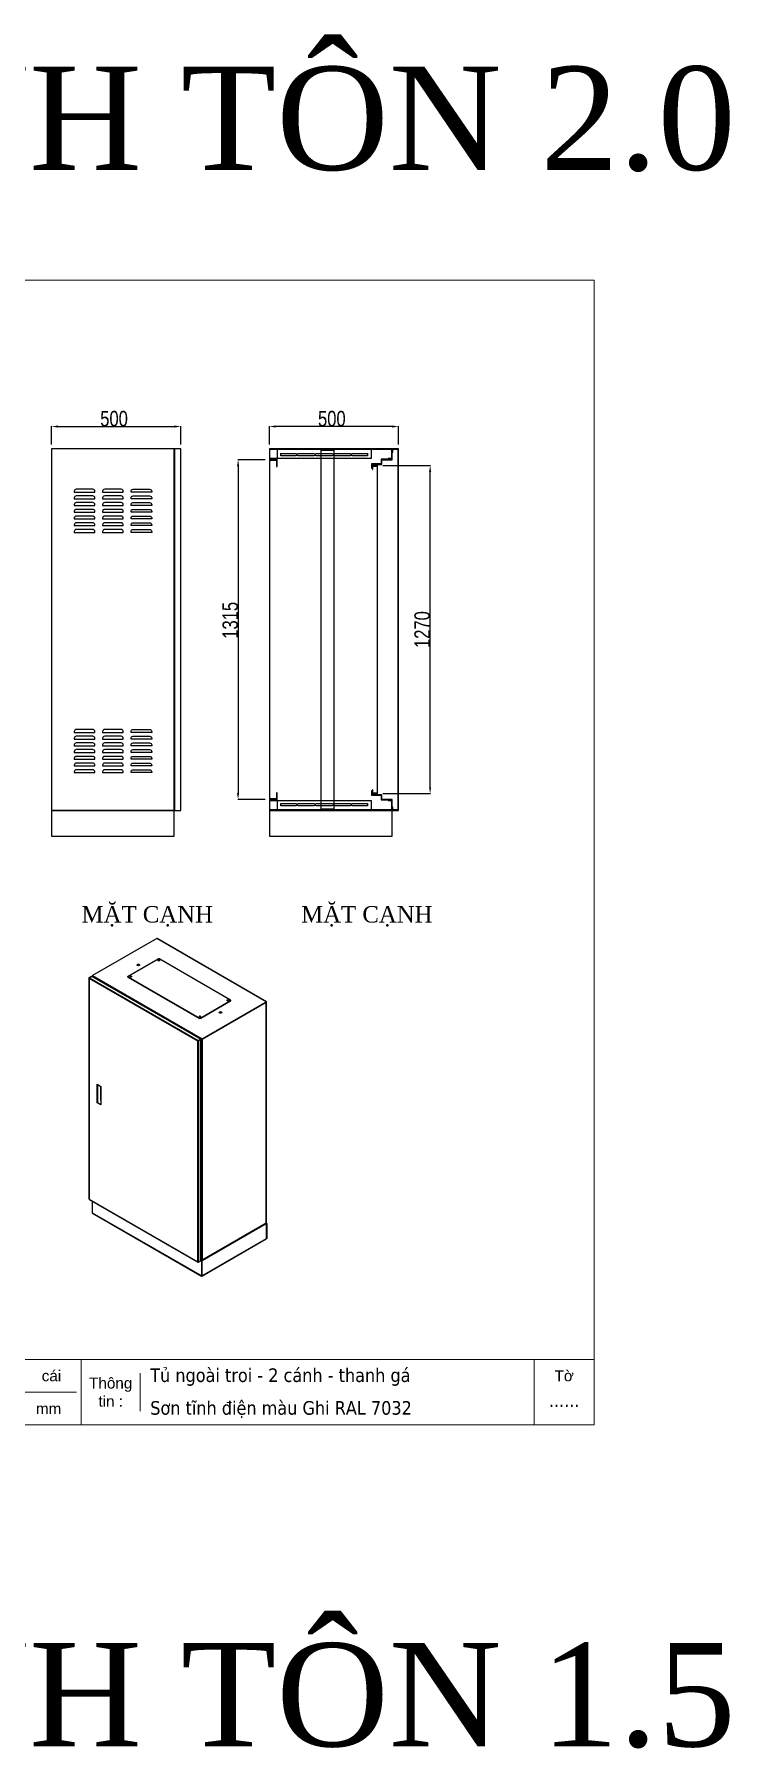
# Model space of a CAD drawing. Header units: inches. Extents: x 21 to 136330, y 8 to 58290.
# Drawn here: x 96481 to 99174, y 26390 to 33027 of the extents above; entities that cross this region are included whole.
import ezdxf
from ezdxf.enums import TextEntityAlignment as Align

# ---------------------------------------------------------------- set-up
doc = ezdxf.new("R2010")
doc.units = ezdxf.units.IN
doc.header["$MEASUREMENT"] = 0
for name, color, linetype in [('0 KHUNG KT01', 7, 'Continuous'), ('1-EMC-ACESS', 4, 'Continuous'), ('@.0.DM. NÉT CHÍNH', 7, 'Continuous')]:
    doc.layers.add(name, color=color, linetype=linetype)
doc.layers.add('0 TĂNG CỨNG', color=7, linetype='Continuous', lineweight=15)
doc.layers.add('@.DM. KÍCH THƯỚC', color=8, linetype='Continuous', transparency=0.2)
doc.layers.add('@.DM. KÍCH THƯỚC @ 1', color=8, linetype='Continuous', transparency=0.2)
doc.styles.add('ARIAL', font='arial.ttf')
doc.styles.add('roman', font='roman.shx', dxfattribs={"width": 0.8})
doc.styles.add('Tahoma (Input Text)', font='tahoma.ttf')
doc.dimstyles.new('Kích thước Duy Mạnh', dxfattribs={"dimtxt": 30, "dimasz": 25, "dimexe": 1.25, "dimexo": 20, "dimtad": 1, "dimdec": 1, "dimtxsty": 'roman', "dimcen": 2.5, "dimclrd": 8, "dimclre": 8, "dimclrt": 2, "dimadec": 0, "dimazin": 0, "dimtfac": 1, "dimtdec": 1, "dimtix": 1, "dimtmove": 0, "dimatfit": 3, "dimfxl": 1, "dimtfillclr": 1, "dimarcsym": 0})

# ---------------------------------------------------------------- blocks, each defined once
blk = doc.blocks.new('KHUNG KT1')
at = {"color": 7}
for p, q in [((7128, -4752), (0, -4752)), ((2294.1, -4752), (2294.1, -5040)), ((4052.8, -4752), (4052.8, -5040)), ((4868.8, -4752), (4868.8, -5040)), ((6864, -4752), (6864, -5040)), ((5128.7, -4812), (5128.7, -4980)), ((4848, -4896), (0, -4896))]:
    blk.add_line(p, q, dxfattribs=at)
blk.add_lwpolyline([(0, 0), (7128, 0), (7128, -5040), (0, -5040)], close=True, dxfattribs=at)
at = {"layer": '0 KHUNG KT01'}
for p, q in [((1077.9, -4752), (1077.9, -4896)), ((476.3, -4896), (476.3, -5040)), ((1385.1, -4896), (1385.1, -5040))]:
    blk.add_line(p, q, dxfattribs=at)
at = {"color": 2, "char_height": 48, "style": 'ARIAL'}
for s, insert, width, attachment_point in [('  Thiết kế :', (0, -4824), 2202.321, 4), ('  Khách hàng :', (1066.9, -4824), 2202.321, 4), ('  Tên sản phẩm :', (2299.1, -4824), 2202.321, 4), ('  Số lượng :', (4052.8, -4824), 2202.321, 4), ('cái', (4695, -4824), 2202.321, 4), ('Thông\\Ptin :', (4998.8, -4896), 259.945, 5), ('Tờ', (6996, -4824), 264, 5), ('CNC:', (18.2, -4968), 2202.321, 4), ('  Nhận đơn :', (451.9, -4968), 2202.321, 4), ('  Giao hàng :', (1356.7, -4968), 2202.321, 4), ('  Kích thước :', (2307, -4968), 2202.321, 4), ('mm', (3729.5, -4968), 2202.321, 4), ('  Loại tôn :', (4052.8, -4968), 2202.321, 4), ('mm', (4669.3, -4968), 2202.321, 4)]:
    blk.add_mtext(s, dxfattribs=dict(at, insert=insert, width=width, attachment_point=attachment_point))
at = {"color": 1, "style": 'Tahoma (Input Text)', "flags": 8}
for tag, p in [('#01', (328.9, -4851.1)), ('#03', (1514.7, -4846.3)), ('#05', (2819, -4851.1)), ('#07', (4424, -4851.1)), ('#09', (5172.9, -4851.1)), ('#02', (189.8, -4995.1)), ('#04', (1755.3, -4995.1)), ('#06', (2727.8, -4995.1)), ('#08', (4382.7, -4995.1)), ('#10', (5172.9, -4995.1))]:
    blk.add_attdef(tag, p, '', height=60, dxfattribs=at)
blk.add_attdef('#11', text='', height=60, dxfattribs=at).set_placement((6996, -4961.6), align=Align.CENTER)
at = {"layer": '0 TĂNG CỨNG', "color": 1, "style": 'ARIAL'}
blk.add_attdef('#12', (852.8, -4987.6), '', height=60, dxfattribs=at)
blk = doc.blocks.new('*D1620')
at = {"layer": '@.DM. KÍCH THƯỚC', "color": 8, "lineweight": -2, "transparency": 16777216}
for p, q in [((97375.5, 31379.7), (97269.1, 31379.7)), ((97375.5, 30064.7), (97269.1, 30064.7))]:
    blk.add_line(p, q, dxfattribs=at)
at = {"layer": '@.DM. KÍCH THƯỚC', "lineweight": -2, "transparency": 16777216}
blk.add_line((97270.4, 31354.7), (97270.4, 30089.7), dxfattribs=at)
at = {"layer": '@.DM. KÍCH THƯỚC', "transparency": 16777216}
for points in [[(97266.2, 31354.7), (97274.5, 31354.7), (97270.4, 31379.7)], [(97266.2, 30089.7), (97274.5, 30089.7), (97270.4, 30064.7)]]:
    blk.add_solid(points, dxfattribs=at)
at = {"layer": 'Defpoints', "color": 0, "transparency": 16777216}
for p in [(97395.5, 31379.7), (97270.4, 30064.7), (97395.5, 30064.7)]:
    blk.add_point(p, dxfattribs=at)
at = {"layer": '@.DM. KÍCH THƯỚC', "color": 2, "transparency": 16777216, "insert": (97209.7, 30686.7), "char_height": 60, "attachment_point": 1, "rotation": 90, "style": 'roman'}
blk.add_mtext('1315', dxfattribs=at)
blk = doc.blocks.new('*D1621')
at = {"layer": '@.DM. KÍCH THƯỚC', "color": 8, "lineweight": -2, "transparency": 16777216}
for p, q in [((96548.2, 31438.2), (96548.2, 31509.6)), ((97048.2, 31438.2), (97048.2, 31509.6))]:
    blk.add_line(p, q, dxfattribs=at)
at = {"layer": '@.DM. KÍCH THƯỚC', "lineweight": -2, "transparency": 16777216}
blk.add_line((96573.2, 31508.3), (97023.2, 31508.3), dxfattribs=at)
at = {"layer": '@.DM. KÍCH THƯỚC', "transparency": 16777216}
for points in [[(96573.2, 31512.5), (96573.2, 31504.1), (96548.2, 31508.3)], [(97023.2, 31512.5), (97023.2, 31504.1), (97048.2, 31508.3)]]:
    blk.add_solid(points, dxfattribs=at)
at = {"layer": 'Defpoints', "color": 0, "transparency": 16777216}
for p in [(97048.2, 31508.3), (96548.2, 31418.2), (97048.2, 31418.2)]:
    blk.add_point(p, dxfattribs=at)
at = {"layer": '@.DM. KÍCH THƯỚC', "color": 2, "transparency": 16777216, "insert": (96736.5, 31568.9), "char_height": 60, "attachment_point": 1, "style": 'roman'}
blk.add_mtext('500', dxfattribs=at)
blk = doc.blocks.new('*D1626')
at = {"layer": '@.DM. KÍCH THƯỚC', "color": 8, "lineweight": -2, "transparency": 16777216}
for p, q in [((97391.5, 31438.2), (97391.5, 31509.5)), ((97891.5, 31438.2), (97891.5, 31509.5))]:
    blk.add_line(p, q, dxfattribs=at)
at = {"layer": '@.DM. KÍCH THƯỚC', "lineweight": -2, "transparency": 16777216}
blk.add_line((97866.5, 31508.3), (97416.5, 31508.3), dxfattribs=at)
at = {"layer": '@.DM. KÍCH THƯỚC', "transparency": 16777216}
for points in [[(97416.5, 31512.5), (97416.5, 31504.1), (97391.5, 31508.3)], [(97866.5, 31512.5), (97866.5, 31504.1), (97891.5, 31508.3)]]:
    blk.add_solid(points, dxfattribs=at)
at = {"layer": 'Defpoints', "color": 0, "transparency": 16777216}
for p in [(97391.5, 31508.3), (97391.5, 31418.2), (97891.5, 31418.2)]:
    blk.add_point(p, dxfattribs=at)
at = {"layer": '@.DM. KÍCH THƯỚC', "color": 2, "transparency": 16777216, "insert": (97579.8, 31568.9), "char_height": 60, "attachment_point": 1, "style": 'roman'}
blk.add_mtext('500', dxfattribs=at)
blk = doc.blocks.new('*D1633')
at = {"layer": '@.DM. KÍCH THƯỚC', "color": 8, "lineweight": -2, "transparency": 16777216}
for p, q in [((97830.5, 31357.2), (98015.3, 31357.2)), ((97830.5, 30087.2), (98015.3, 30087.2))]:
    blk.add_line(p, q, dxfattribs=at)
at = {"layer": '@.DM. KÍCH THƯỚC', "lineweight": -2, "transparency": 16777216}
blk.add_line((98014, 30112.2), (98014, 31332.2), dxfattribs=at)
at = {"layer": '@.DM. KÍCH THƯỚC', "transparency": 16777216}
for points in [[(98009.9, 31332.2), (98018.2, 31332.2), (98014, 31357.2)], [(98009.9, 30112.2), (98018.2, 30112.2), (98014, 30087.2)]]:
    blk.add_solid(points, dxfattribs=at)
at = {"layer": 'Defpoints', "color": 0, "transparency": 16777216}
for p in [(97810.5, 31357.2), (98014, 31357.2), (97810.5, 30087.2)]:
    blk.add_point(p, dxfattribs=at)
at = {"layer": '@.DM. KÍCH THƯỚC', "color": 2, "transparency": 16777216, "insert": (97983.4, 30722.2), "char_height": 60, "attachment_point": 5, "rotation": 90, "style": 'roman'}
blk.add_mtext('1270', dxfattribs=at)
blk = doc.blocks.new('SRFWTRGNM')
for p, q in [((216.6, 642.8), (-32.1, 499.2)), ((640.9, 397.9), (216.6, 642.8)), ((641.6, 398.3), (218.2, 642.7)), ((106.1, 497.2), (221.7, 564)), ((228, 564), (502.8, 405.4)), ((-46, 488.8), (-46, -364.8)), ((-45.9, 489.2), (-45.2, 488.7)), ((-45.3, 491.6), (-36.1, 496.9)), ((-45.3, 489.7), (-45.3, 491.6)), ((-44.5, 491.1), (-45.3, 491.6)), ((-45.3, 489.7), (-44.9, 489.5)), ((-45.3, 487.9), (-45.3, -365.7)), ((375.2, 245.1), (-45.3, 487.9)), ((-35.3, 496.5), (-44.5, 491.1)), ((-44.5, 491.1), (-44.5, 490)), ((-44.4, 491.1), (-35.2, 496.4)), ((-44.4, 491.1), (-43.8, 490.7)), ((-44.4, 490.1), (-44.4, 491.1)), ((-44.4, 490.1), (-44.4, 490.1)), ((-43.8, 490.7), (376.8, 247.9)), ((-36.1, 496.9), (-35.3, 496.5)), ((-35.3, 496.5), (-35.3, 496.4)), ((386.8, 252.8), (-35.2, 496.4)), ((387.5, 253.1), (-33.7, 496.3)), ((-32.7, 495.8), (-32.7, 497.4)), ((-32.1, 499.2), (392.2, 254.3)), ((-31.9, 495.3), (-32.1, 495.6)), ((-32.1, 495.6), (-32.1, 495.4)), ((-32.1, 495.6), (-31.9, 495.3)), ((389, 252.5), (-32.1, 495.6)), ((104.7, 494.5), (104.7, 495.4)), ((106.1, 492.7), (106.1, 493.6)), ((380.8, 335), (106.1, 493.6)), ((380.8, 334), (106.1, 492.7)), ((502.8, 401.7), (387.1, 335)), ((502.8, 400.8), (387.1, 334)), ((502.8, 401.7), (502.8, 400.8)), ((504.1, 402.6), (504.1, 403.6)), ((641.6, 398.3), (640.9, 397.9)), ((380.8, 335), (380.8, 334)), ((387.1, 334), (387.1, 335)), ((392.2, 254.3), (640.9, 397.9)), ((640.9, 397), (392.2, 253.4)), ((392.2, 253.4), (640.9, 397)), ((640.9, 397), (640.9, 397.9)), ((640.9, -458.5), (640.9, 397)), ((641.6, -457.6), (641.6, 397.9)), ((376, 245.6), (375.2, 245.1)), ((375.2, -608.5), (375.2, 245.1)), ((376, 247.2), (376, 245.6)), ((376, 245.6), (377.4, 244.8)), ((377.6, 245.9), (376.7, 245.4)), ((376.7, 245.4), (377.6, 245.9)), ((376.8, 247.9), (376.8, 246.9)), ((376.8, 247.9), (377.5, 247.5)), ((377.5, 246.5), (376.8, 246.9)), ((386.8, 252.8), (377.5, 247.5)), ((377.5, 246.5), (377.5, 247.5)), ((377.5, 246.5), (377.6, 246.6)), ((386.9, 252.8), (377.6, 247.4)), ((377.6, 245.6), (377.6, 247.4)), ((377.6, 247.4), (378.4, 246.9)), ((378.4, 245.1), (377.6, 245.6)), ((378.4, 246.9), (387.7, 252.3)), ((378.4, 246.9), (378.4, 245.1)), ((378.4, 245.1), (378.4, -608.5)), ((386.8, 252.8), (386.8, 252.7)), ((387.7, 252.3), (386.9, 252.8)), ((387.7, 184.9), (387.7, 252.3)), ((389, 252.5), (388.3, 252.1)), ((388.3, 252.1), (389, 252.5)), ((388.3, 185.9), (388.3, 252.5)), ((392.2, 254.3), (389, 252.5)), ((389, 252.5), (390, 253)), ((389, -601.2), (389, 252.5)), ((392.2, 253.4), (391.4, 253.8)), ((392.2, 254.3), (392.2, 253.4)), ((392.2, 253.4), (392.2, -602.1)), ((387.7, 135.9), (387.7, 184.9)), ((387.7, -151.9), (387.7, 135.9)), ((388.3, -150.9), (388.3, 136.9)), ((-14.3, 79), (0, 70.7)), ((-14.3, 7.3), (-14.3, 79)), ((-13.5, 78.5), (-13.5, 7.8)), ((-0.3, 17.3), (-0.3, 70.9)), ((0, 70.7), (0, -0.9)), ((-14.3, 7.3), (-13.5, 7.8)), ((0, -0.9), (-14.3, 7.3)), ((-13.5, 7.8), (0, 0)), ((-0.3, 18.2), (0, 18.4)), ((0, 17.5), (-0.3, 17.3)), ((387.7, -200.9), (387.7, -151.9)), ((387.7, -488.7), (387.7, -200.9)), ((388.3, -487.8), (388.3, -199.9)), ((-45.3, -365.7), (375.2, -608.5)), ((-44.9, -366.8), (375.7, -609.6)), ((-33.7, -373.2), (-33.7, -418.4)), ((-33.7, -418.4), (390.6, -663.4)), ((-32.6, -419.8), (390.4, -664)), ((392.2, -602.1), (640.9, -458.5)), ((640.9, -458.5), (392.2, -602.1)), ((640.9, -459.4), (392.2, -603)), ((640.9, -461.3), (392.2, -604.9)), ((640.7, -460.2), (641.7, -460.8)), ((640.8, -460.4), (640.8, -460.4)), ((640.8, -460.4), (641.6, -460.9)), ((640.9, -459.4), (640.9, -458.5)), ((640.9, -459.4), (642.5, -460.4)), ((640.9, -461.3), (641.6, -460.9)), ((641.6, -460.9), (641.6, -518.4)), ((641.7, -460.8), (642.5, -460.4)), ((641.7, -518.4), (641.7, -460.8)), ((642.5, -460.4), (642.5, -517.9)), ((387.7, -537.7), (387.7, -488.7)), ((391.4, -663.7), (640.8, -519.7)), ((391.5, -662.8), (641.6, -518.4)), ((641.7, -518.4), (641.6, -518.3)), ((642.5, -517.9), (641.7, -518.4)), ((387.7, -605), (387.7, -537.7)), ((388.3, -603.4), (388.3, -536.7)), ((376, -608.8), (376, -609.7)), ((376.8, -609.5), (376.8, -608.9)), ((377.5, -609.9), (376.8, -609.5)), ((377.4, -608.9), (377.5, -608.9)), ((377.5, -608.9), (377.5, -609.9)), ((377.6, -608.9), (377.5, -608.9)), ((377.5, -609.9), (377.6, -609.8)), ((377.6, -609.9), (377.6, -608.8)), ((377.6, -609.9), (378.4, -610.4)), ((378.4, -610.4), (387.7, -605)), ((378.4, -608.5), (378.4, -610.4)), ((389, -604.9), (388.1, -604.4)), ((388.3, -600), (389, -601.2)), ((389, -601.2), (388.3, -600)), ((388.3, -600.8), (389, -601.2)), ((390.6, -602.9), (388.3, -601.6)), ((389.8, -604.4), (389, -604.9)), ((389, -604.9), (390.6, -605.8)), ((390.6, -603), (389.2, -603.8)), ((389.8, -604.4), (391.4, -605.3)), ((390.6, -603), (390.6, -602.9)), ((392, -603.8), (390.6, -603)), ((391.4, -605.3), (390.6, -605.8)), ((390.6, -605.8), (390.6, -663.4)), ((390.6, -663.4), (391.4, -662.9)), ((391.4, -604.4), (390.7, -604.8)), ((391.5, -605.3), (390.7, -604.8)), ((390.7, -604.8), (390.7, -604.9)), ((391.4, -604.4), (392.2, -604.9)), ((391.4, -662.9), (391.4, -605.3)), ((391.5, -662.8), (391.4, -662.8)), ((391.5, -605.3), (392.2, -604.9)), ((391.5, -662.8), (391.5, -605.3)), ((392.2, -603), (391.8, -602.3)), ((392.2, -602.1), (392.2, -603))]:
    blk.add_line(p, q)
for centre, major_axis, start_param, end_param in [((218.2, 640.1), (-1.59, 2.76), 5.497787, 6.283185), ((145.3, 539.5), (5.25, 0), 0.152109, 2.989484), ((224.9, 557), (3.37, 0), 0.237941, 2.903652), ((224.9, 562.2), (4.5, 0), 0.785398, 2.356194), ((-43.8, 488.8), (-2.25, 0), 6.021386, 7.068583), ((-43.8, 488.8), (-2.25, 0), 5.497787, 6.021386), ((-43.8, 488.8), (1.13, 1.95), 1.308997, 2.356194), ((-43.8, 488.8), (1.13, 1.95), 0.785398, 1.308997), ((-30.5, 497.4), (-2.25, 0), 6.186948, 6.544985), ((-30.5, 496.5), (-1.59, 2.76), 0, 1.570796), ((-30.5, 496.5), (-1.59, 2.76), 1.047198, 1.570796), ((109.2, 495.4), (-4.5, 0), 5.497787, 7.068583), ((109.2, 494.5), (-4.5, 0), 0, 0.785398), ((116.7, 494.5), (3.38, 0), 0.237941, 2.903652), ((492.1, 402.6), (3.37, 0), 0.237941, 2.903652), ((499.6, 403.6), (4.5, 0), 5.497787, 7.068583), ((499.6, 402.6), (4.5, 0), 5.497787, 6.283185), ((639.3, 397.9), (2.25, 0), 5.497787, 6.544985), ((384, 340.2), (3.38, 0), 0.237941, 2.903652), ((384, 336.8), (-4.5, 0), 0.785398, 2.356194), ((384, 335.9), (4.5, 0), 3.926991, 5.497787), ((463.5, 355.8), (5.25, 0), 0.152109, 2.989484), ((376.8, 246), (-1.12, -1.95), 4.45059, 5.497787), ((376.8, 246), (2.25, 0), 3.926991, 4.974188), ((376.8, 246), (-1.13, -1.95), 3.926991, 4.45059), ((376.8, 246), (0.562, 0.974), 0.785398, 2.356194), ((376.8, 246), (-1.12, 0), 0.785398, 2.356194), ((376.8, 246), (2.25, 0), 4.974188, 5.497787), ((390.6, 254.3), (-2.25, 0), 1.308997, 2.356194), ((386.1, 185.9), (2.25, 0), 5.497787, 6.283185), ((386.1, 136.9), (2.25, 0), 5.497787, 7.068583), ((386.1, -150.9), (2.25, 0), 5.497787, 6.283185), ((386.1, -199.9), (2.25, 0), 5.497787, 7.068583), ((-43.8, -364.8), (-2.25, 0), 0, 0.785398), ((-43.8, -364.8), (-1.12, -1.95), 5.497787, 6.283185), ((639.3, -460.4), (1.13, -1.95), 1.308997, 1.570796), ((639.3, -460.4), (1.13, -1.95), 0.785398, 1.308997), ((639.3, -457.6), (2.25, 0), 5.497787, 6.283185), ((639.3, -456.7), (1.59, -2.76), 0, 0.881635), ((386.1, -487.8), (2.25, 0), 5.497787, 6.283185), ((386.1, -536.7), (2.25, 0), 5.497787, 7.068583), ((376.8, -607.6), (-1.12, -1.95), 5.497787, 6.544985), ((376.8, -607.6), (-2.25, 0), 0.785398, 1.832596), ((376.8, -607.6), (-1.12, -1.95), 0.261799, 0.785398), ((376.8, -607.6), (-2.25, 0), 1.832596, 2.356194), ((390.6, -600.3), (1.59, -2.76), 4.712389, 5.235988), ((390.6, -600.3), (1.59, -2.76), 4.712389, 6.283185), ((390.6, -604), (-1.12, -1.95), 4.974188, 5.497787), ((390.6, -604), (-1.12, -1.95), 4.28531, 4.974188), ((390.6, -604), (-0.562, -0.974), 3.926991, 5.497787), ((390.6, -601.2), (2.25, 0), 4.45059, 5.497787), ((390.6, -604), (0.563, -0.974), 0.785398, 2.356194), ((390.6, -604), (-1.13, 1.95), 4.45059, 4.775053), ((390.6, -604), (-1.13, 1.95), 3.926991, 4.45059)]:
    blk.add_ellipse(centre, major_axis=major_axis, ratio=0.57735, start_param=start_param, end_param=end_param)
for centre, major_axis in [((145.3, 540.4), (-5.25, 0)), ((224.9, 557.9), (3.37, 0)), ((116.7, 495.4), (3.38, 0)), ((492.1, 403.6), (3.37, 0)), ((384, 341.1), (3.38, 0)), ((463.5, 356.7), (-5.25, 0))]:
    blk.add_ellipse(centre, major_axis=major_axis, ratio=0.57735)
for points in [[(-36.1, 496.9), (-35.8, 497), (-35.4, 497), (-35.1, 496.8)], [(-35.1, 496.4), (-35.2, 496.5), (-35.2, 496.5), (-35.3, 496.5)], [(-35.2, 496.4), (-34.9, 496.5), (-34.6, 496.5), (-34.4, 496.5)], [(-35.1, 496.8), (-34.8, 496.8), (-34.6, 496.7), (-34.4, 496.5)], [(-34.7, 496.5), (-34.8, 496.6), (-34.9, 496.7), (-35.1, 496.8)], [(-34.4, 496.5), (-34.3, 496.5), (-34.2, 496.5), (-34.1, 496.5)], [(-34.1, 496.5), (-34, 496.5), (-33.8, 496.4), (-33.7, 496.3)], [(387.2, 253.1), (387.1, 253.1), (386.9, 253), (386.8, 252.8)], [(386.9, 252.8), (386.9, 252.7), (387, 252.7), (387, 252.7)], [(387.3, 253.2), (387.3, 253.2), (387.2, 253.2), (387.2, 253.1)], [(387.7, 252.5), (387.8, 253), (387.6, 253.2), (387.3, 253.2)], [(388.3, 252.4), (388.2, 252.4), (388, 252.4), (387.7, 252.3)], [(388.3, 252.4), (388.2, 252.5), (388.1, 252.5), (388, 252.5)], [(-33.7, -418.4), (-33.6, -418.8), (-33.4, -419.1), (-33.1, -419.4)], [(-33.1, -419.4), (-32.9, -419.6), (-32.8, -419.7), (-32.6, -419.8)], [(641.1, -519.4), (641, -519.5), (640.9, -519.6), (640.8, -519.7)], [(641.3, -519.2), (641.2, -519.2), (641.2, -519.3), (641.1, -519.4)], [(641.6, -518.4), (641.5, -518.7), (641.4, -519), (641.3, -519.2)], [(641.9, -518.7), (641.7, -518.9), (641.5, -519), (641.3, -519.1)], [(641.5, -518.9), (641.6, -518.8), (641.8, -518.8), (641.9, -518.7)], [(641.6, -518.5), (641.6, -518.4), (641.7, -518.4), (641.7, -518.4)], [(642.5, -517.9), (642.4, -518.2), (642.2, -518.5), (641.9, -518.7)], [(387.7, -605), (388.1, -604.6), (388.3, -604), (388.3, -603.4)], [(390.8, -663.5), (391.2, -663.8), (391.5, -663.7), (391.5, -663.4)], [(391.4, -662.9), (391.3, -662.9), (391.3, -663), (391.3, -663)], [(391.5, -663.4), (391.6, -663.2), (391.5, -663), (391.5, -662.8)]]:
    blk.add_open_spline(points, degree=3)
for points, knots in [([(387, 252.7), (387.2, 252.7), (387.3, 252.6), (387.6, 252.5), (387.8, 252.5), (387.9, 252.5), (388, 252.5), (388, 252.5)], [0, 0, 0, 0, 0.0693695, 0.0693695, 0.1384765, 0.1384765, 0.1564909, 0.1564909, 0.1564909, 0.1564909]), ([(387.2, 252.6), (387.2, 252.7), (387.2, 252.7), (387.3, 252.9), (387.3, 253), (387.3, 253.2)], [-0.09649044, -0.09649044, -0.09649044, -0.09649044, -0.08453239, -0.08453239, 0, 0, 0, 0]), ([(387.2, 252.7), (387.2, 252.7), (387.2, 252.7), (387.2, 252.8), (387.2, 253), (387.2, 253.1)], [-0.09701806, -0.09701806, -0.09701806, -0.09701806, -0.09001923, -0.09001923, 0, 0, 0, 0]), ([(388, 252.5), (388.1, 252.5), (388.2, 252.5), (388.3, 252.5), (388.3, 252.5), (388.3, 252.5)], [0, 0, 0, 0, 0.06575537, 0.06575537, 0.09008706, 0.09008706, 0.09008706, 0.09008706]), ([(388.3, 252.5), (388.3, 252.5), (388.3, 252.5), (388.3, 252.4), (388.3, 252.4), (388.3, 252.4), (388.3, 252.4)], [-0.518658, -0.518658, -0.518658, -0.518658, -0.3376904, -0.3376904, -0.3376904, -0.3123669, -0.3123669, -0.3123669, -0.3123669]), ([(391.3, -663), (391.1, -663.1), (391, -663.2), (390.8, -663.4), (390.7, -663.6), (390.6, -663.8), (390.5, -663.8), (390.4, -663.9), (390.4, -664), (390.4, -664)], [0, 0, 0, 0, 0.0693757, 0.0693757, 0.1384825, 0.1384825, 0.2062242, 0.2062242, 0.2465068, 0.2465068, 0.2465068, 0.2465068]), ([(390.4, -664), (390.4, -664), (390.4, -664), (390.4, -664), (390.4, -663.9), (390.5, -663.7), (390.6, -663.4)], [-0.5098141, -0.5098141, -0.5098141, -0.5098141, -0.350237, -0.350237, -0.350237, 0, 0, 0, 0]), ([(391.2, -663.1), (391.2, -663.1), (391.2, -663.1), (391.3, -663.2), (391.4, -663.3), (391.5, -663.4)], [-0.09701806, -0.09701806, -0.09701806, -0.09701806, -0.09001923, -0.09001923, 0, 0, 0, 0])]:
    blk.add_open_spline(points, degree=3, knots=knots)

msp = doc.modelspace()

# ---------------------------------------------------------------- linework, layer by layer
for p, q in [((97436.4736, 31395.3755), (97436.4736, 31404.3755)), ((97436.4736, 30039.3755), (97436.4736, 30048.3755))]:
    msp.add_line(p, q)
at = {"color": 2}
for points in [[(97436.4736, 31404.3755), (97493.9736, 31404.3755, -1), (97493.9736, 31395.3755), (97436.4736, 31395.3755)], [(97563.9736, 31395.3755), (97503.9736, 31395.3755, -1), (97503.9736, 31404.3755), (97563.9736, 31404.3755, -1)], [(97633.9736, 31395.3755), (97573.9736, 31395.3755, -1), (97573.9736, 31404.3755), (97633.9736, 31404.3755, -1)], [(97703.9736, 31395.3755), (97643.9736, 31395.3755, -1), (97643.9736, 31404.3755), (97703.9736, 31404.3755, -1)], [(97771.4736, 31395.3755), (97713.9736, 31395.3755, -1), (97713.9736, 31404.3755), (97771.4736, 31404.3755)], [(96707.6882, 31265.6678), (96643.6882, 31265.6678, 0.414213562), (96635.6882, 31257.6678), (96635.6882, 31254.6678), (96715.6882, 31254.6678), (96715.6882, 31257.6678, 0.414213562)], [(96817.6882, 31265.6678), (96753.6882, 31265.6678, 0.414213562), (96745.6882, 31257.6678), (96745.6882, 31254.6678), (96825.6882, 31254.6678), (96825.6882, 31257.6678, 0.414213562)], [(96863.6882, 31265.6678), (96927.6882, 31265.6678, -0.414213562), (96935.6882, 31257.6678), (96935.6882, 31254.6678), (96855.6882, 31254.6678), (96855.6882, 31257.6678, -0.414213562)], [(96707.6882, 31239.6678), (96643.6882, 31239.6678, 0.414213562), (96635.6882, 31231.6678), (96635.6882, 31228.6678), (96715.6882, 31228.6678), (96715.6882, 31231.6678, 0.414213562)], [(96707.6882, 31213.6678), (96643.6882, 31213.6678, 0.414213562), (96635.6882, 31205.6678), (96635.6882, 31202.6678), (96715.6882, 31202.6678), (96715.6882, 31205.6678, 0.414213562)], [(96817.6882, 31239.6678), (96753.6882, 31239.6678, 0.414213562), (96745.6882, 31231.6678), (96745.6882, 31228.6678), (96825.6882, 31228.6678), (96825.6882, 31231.6678, 0.414213562)], [(96817.6882, 31213.6678), (96753.6882, 31213.6678, 0.414213562), (96745.6882, 31205.6678), (96745.6882, 31202.6678), (96825.6882, 31202.6678), (96825.6882, 31205.6678, 0.414213562)], [(96863.6882, 31239.6678), (96927.6882, 31239.6678, -0.414213562), (96935.6882, 31231.6678), (96935.6882, 31228.6678), (96855.6882, 31228.6678), (96855.6882, 31231.6678, -0.414213562)], [(96863.6882, 31213.6678), (96927.6882, 31213.6678, -0.414213562), (96935.6882, 31205.6678), (96935.6882, 31202.6678), (96855.6882, 31202.6678), (96855.6882, 31205.6678, -0.414213562)], [(96707.6882, 31187.6678), (96643.6882, 31187.6678, 0.414213562), (96635.6882, 31179.6678), (96635.6882, 31176.6678), (96715.6882, 31176.6678), (96715.6882, 31179.6678, 0.414213562)], [(96707.6882, 31161.6678), (96643.6882, 31161.6678, 0.414213562), (96635.6882, 31153.6678), (96635.6882, 31150.6678), (96715.6882, 31150.6678), (96715.6882, 31153.6678, 0.414213562)], [(96707.6882, 31135.6678), (96643.6882, 31135.6678, 0.414213562), (96635.6882, 31127.6678), (96635.6882, 31124.6678), (96715.6882, 31124.6678), (96715.6882, 31127.6678, 0.414213562)], [(96817.6882, 31187.6678), (96753.6882, 31187.6678, 0.414213562), (96745.6882, 31179.6678), (96745.6882, 31176.6678), (96825.6882, 31176.6678), (96825.6882, 31179.6678, 0.414213562)], [(96817.6882, 31161.6678), (96753.6882, 31161.6678, 0.414213562), (96745.6882, 31153.6678), (96745.6882, 31150.6678), (96825.6882, 31150.6678), (96825.6882, 31153.6678, 0.414213562)], [(96817.6882, 31135.6678), (96753.6882, 31135.6678, 0.414213562), (96745.6882, 31127.6678), (96745.6882, 31124.6678), (96825.6882, 31124.6678), (96825.6882, 31127.6678, 0.414213562)], [(96863.6882, 31187.6678), (96927.6882, 31187.6678, -0.414213562), (96935.6882, 31179.6678), (96935.6882, 31176.6678), (96855.6882, 31176.6678), (96855.6882, 31179.6678, -0.414213562)], [(96863.6882, 31161.6678), (96927.6882, 31161.6678, -0.414213562), (96935.6882, 31153.6678), (96935.6882, 31150.6678), (96855.6882, 31150.6678), (96855.6882, 31153.6678, -0.414213562)], [(96863.6882, 31135.6678), (96927.6882, 31135.6678, -0.414213562), (96935.6882, 31127.6678), (96935.6882, 31124.6678), (96855.6882, 31124.6678), (96855.6882, 31127.6678, -0.414213562)], [(96707.6882, 31109.6678), (96643.6882, 31109.6678, 0.414213562), (96635.6882, 31101.6678), (96635.6882, 31098.6678), (96715.6882, 31098.6678), (96715.6882, 31101.6678, 0.414213562)], [(96817.6882, 31109.6678), (96753.6882, 31109.6678, 0.414213562), (96745.6882, 31101.6678), (96745.6882, 31098.6678), (96825.6882, 31098.6678), (96825.6882, 31101.6678, 0.414213562)], [(96863.6882, 31109.6678), (96927.6882, 31109.6678, -0.414213562), (96935.6882, 31101.6678), (96935.6882, 31098.6678), (96855.6882, 31098.6678), (96855.6882, 31101.6678, -0.414213562)], [(96707.6882, 30335.473), (96643.6882, 30335.473, 0.414213562), (96635.6882, 30327.473), (96635.6882, 30324.473), (96715.6882, 30324.473), (96715.6882, 30327.473, 0.414213562)], [(96817.6882, 30335.473), (96753.6882, 30335.473, 0.414213562), (96745.6882, 30327.473), (96745.6882, 30324.473), (96825.6882, 30324.473), (96825.6882, 30327.473, 0.414213562)], [(96863.6882, 30335.473), (96927.6882, 30335.473, -0.414213562), (96935.6882, 30327.473), (96935.6882, 30324.473), (96855.6882, 30324.473), (96855.6882, 30327.473, -0.414213562)], [(96707.6882, 30309.473), (96643.6882, 30309.473, 0.414213562), (96635.6882, 30301.473), (96635.6882, 30298.473), (96715.6882, 30298.473), (96715.6882, 30301.473, 0.414213562)], [(96707.6882, 30283.473), (96643.6882, 30283.473, 0.414213562), (96635.6882, 30275.473), (96635.6882, 30272.473), (96715.6882, 30272.473), (96715.6882, 30275.473, 0.414213562)], [(96817.6882, 30309.473), (96753.6882, 30309.473, 0.414213562), (96745.6882, 30301.473), (96745.6882, 30298.473), (96825.6882, 30298.473), (96825.6882, 30301.473, 0.414213562)], [(96817.6882, 30283.473), (96753.6882, 30283.473, 0.414213562), (96745.6882, 30275.473), (96745.6882, 30272.473), (96825.6882, 30272.473), (96825.6882, 30275.473, 0.414213562)], [(96863.6882, 30309.473), (96927.6882, 30309.473, -0.414213562), (96935.6882, 30301.473), (96935.6882, 30298.473), (96855.6882, 30298.473), (96855.6882, 30301.473, -0.414213562)], [(96863.6882, 30283.473), (96927.6882, 30283.473, -0.414213562), (96935.6882, 30275.473), (96935.6882, 30272.473), (96855.6882, 30272.473), (96855.6882, 30275.473, -0.414213562)], [(96707.6882, 30257.473), (96643.6882, 30257.473, 0.414213562), (96635.6882, 30249.473), (96635.6882, 30246.473), (96715.6882, 30246.473), (96715.6882, 30249.473, 0.414213562)], [(96707.6882, 30231.473), (96643.6882, 30231.473, 0.414213562), (96635.6882, 30223.473), (96635.6882, 30220.473), (96715.6882, 30220.473), (96715.6882, 30223.473, 0.414213562)], [(96707.6882, 30205.473), (96643.6882, 30205.473, 0.414213562), (96635.6882, 30197.473), (96635.6882, 30194.473), (96715.6882, 30194.473), (96715.6882, 30197.473, 0.414213562)], [(96817.6882, 30257.473), (96753.6882, 30257.473, 0.414213562), (96745.6882, 30249.473), (96745.6882, 30246.473), (96825.6882, 30246.473), (96825.6882, 30249.473, 0.414213562)], [(96817.6882, 30231.473), (96753.6882, 30231.473, 0.414213562), (96745.6882, 30223.473), (96745.6882, 30220.473), (96825.6882, 30220.473), (96825.6882, 30223.473, 0.414213562)], [(96817.6882, 30205.473), (96753.6882, 30205.473, 0.414213562), (96745.6882, 30197.473), (96745.6882, 30194.473), (96825.6882, 30194.473), (96825.6882, 30197.473, 0.414213562)], [(96863.6882, 30257.473), (96927.6882, 30257.473, -0.414213562), (96935.6882, 30249.473), (96935.6882, 30246.473), (96855.6882, 30246.473), (96855.6882, 30249.473, -0.414213562)], [(96863.6882, 30231.473), (96927.6882, 30231.473, -0.414213562), (96935.6882, 30223.473), (96935.6882, 30220.473), (96855.6882, 30220.473), (96855.6882, 30223.473, -0.414213562)], [(96863.6882, 30205.473), (96927.6882, 30205.473, -0.414213562), (96935.6882, 30197.473), (96935.6882, 30194.473), (96855.6882, 30194.473), (96855.6882, 30197.473, -0.414213562)], [(96707.6882, 30179.473), (96643.6882, 30179.473, 0.414213562), (96635.6882, 30171.473), (96635.6882, 30168.473), (96715.6882, 30168.473), (96715.6882, 30171.473, 0.414213562)], [(96817.6882, 30179.473), (96753.6882, 30179.473, 0.414213562), (96745.6882, 30171.473), (96745.6882, 30168.473), (96825.6882, 30168.473), (96825.6882, 30171.473, 0.414213562)], [(96863.6882, 30179.473), (96927.6882, 30179.473, -0.414213562), (96935.6882, 30171.473), (96935.6882, 30168.473), (96855.6882, 30168.473), (96855.6882, 30171.473, -0.414213562)], [(97436.4736, 30048.3755), (97493.9736, 30048.3755, -1), (97493.9736, 30039.3755), (97436.4736, 30039.3755)], [(97563.9736, 30039.3755), (97503.9736, 30039.3755, -1), (97503.9736, 30048.3755), (97563.9736, 30048.3755, -1)], [(97633.9736, 30039.3755), (97573.9736, 30039.3755, -1), (97573.9736, 30048.3755), (97633.9736, 30048.3755, -1)], [(97703.9736, 30039.3755), (97643.9736, 30039.3755, -1), (97643.9736, 30048.3755), (97703.9736, 30048.3755, -1)], [(97771.4736, 30039.3755), (97713.9736, 30039.3755, -1), (97713.9736, 30048.3755), (97771.4736, 30048.3755)]]:
    msp.add_lwpolyline(points, format="xyb", close=True, dxfattribs=at)
at = {"layer": '@.0.DM. NÉT CHÍNH', "color": 0}
for p, q in [((97436.4736, 31395.6631), (97436.4736, 31404.6631)), ((97771.4736, 31404.6631), (97771.4736, 31395.6631)), ((97421.4736, 31385.1631), (97591.4736, 31385.1631)), ((97436.4736, 30039.6631), (97436.4736, 30048.6631)), ((97786.4736, 30059.1631), (97641.4736, 30059.1631)), ((97771.4736, 30048.6631), (97771.4736, 30039.6631)), ((97786.4736, 30028.1631), (97786.4736, 30059.1631))]:
    msp.add_line(p, q, dxfattribs=at)
for points in [[(96548.1882, 30022.1631), (97023.1882, 30022.1631), (97023.1882, 31422.1631), (96548.1882, 31422.1631)], [(97048.1882, 31422.1631), (97024.6882, 31422.1631), (97024.6882, 30022.1631), (97048.1882, 30022.1631)], [(97393.4736, 31420.1631), (97864.4736, 31420.1631), (97864.4736, 31384.1631), (97851.4736, 31384.1631), (97851.4736, 31382.1631), (97866.4736, 31382.1631), (97866.4736, 31422.1631), (97391.4736, 31422.1631), (97391.4736, 31382.1631), (97419.4736, 31382.1631), (97419.4736, 31354.1631), (97421.4736, 31354.1631), (97421.4736, 31384.1631), (97393.4736, 31384.1631)], [(97889.4736, 31420.1631), (97889.4736, 30024.1631), (97869.9736, 30024.1631), (97869.9736, 30035.1631), (97867.9736, 30035.1631), (97867.9736, 30022.1631), (97891.4736, 30022.1631), (97891.4736, 31422.1631), (97867.9736, 31422.1631), (97867.9736, 31409.1631), (97869.9736, 31409.1631), (97869.9736, 31420.1631)], [(97391.4736, 31379.6631), (97391.4736, 30064.6631), (97418.9736, 30064.6631), (97418.9736, 30066.6631), (97393.4736, 30066.6631), (97393.4736, 31377.6631), (97418.9736, 31377.6631), (97418.9736, 31379.6631)], [(97788.4736, 31346.6631), (97788.4736, 31361.6631), (97826.4736, 31361.6631), (97826.4736, 31379.6631), (97866.4736, 31379.6631), (97866.4736, 31381.6631), (97824.4736, 31381.6631), (97824.4736, 31363.6631), (97786.4736, 31363.6631), (97786.4736, 31346.6631)], [(97808.4736, 31355.1631), (97808.4736, 30089.1631), (97792.4736, 30089.1631), (97792.4736, 30102.1631), (97790.4736, 30102.1631), (97790.4736, 30087.1631), (97810.4736, 30087.1631), (97810.4736, 31357.1631), (97790.4736, 31357.1631), (97790.4736, 31342.1631), (97792.4736, 31342.1631), (97792.4736, 31355.1631)], [(97421.4736, 30090.1631), (97419.4736, 30090.1631), (97419.4736, 30062.1631), (97391.4736, 30062.1631), (97391.4736, 30022.1631), (97866.4736, 30022.1631), (97866.4736, 30062.1631), (97851.4736, 30062.1631), (97851.4736, 30060.1631), (97864.4736, 30060.1631), (97864.4736, 30024.1631), (97393.4736, 30024.1631), (97393.4736, 30060.1631), (97421.4736, 30060.1631)], [(97786.4736, 30097.6631), (97786.4736, 30080.6631), (97824.4736, 30080.6631), (97824.4736, 30062.6631), (97866.4736, 30062.6631), (97866.4736, 30064.6631), (97826.4736, 30064.6631), (97826.4736, 30082.6631), (97788.4736, 30082.6631), (97788.4736, 30097.6631)], [(97023.1882, 30022.1631), (96548.1882, 30022.1631), (96548.1882, 29922.1631), (97023.1882, 29922.1631)], [(97866.4736, 30022.1631), (97391.4736, 30022.1631), (97391.4736, 29922.1631), (97866.4736, 29922.1631)]]:
    msp.add_lwpolyline(points, close=True, dxfattribs=at)
at = {"layer": '@.0.DM. NÉT CHÍNH', "color": 6}
for points in [[(97421.4736, 31385.1631), (97786.4736, 31385.1631), (97786.4736, 31420.1631), (97421.4736, 31420.1631)], [(97641.4736, 30027.1631), (97591.4736, 30027.1631), (97591.4736, 31417.1631), (97641.4736, 31417.1631)], [(97786.4736, 30059.1631), (97421.4736, 30059.1631), (97421.4736, 30024.1631), (97786.4736, 30024.1631)]]:
    msp.add_lwpolyline(points, close=True, dxfattribs=at)
at = {"layer": '@.0.DM. NÉT CHÍNH', "color": 0}
for points in [[(97641.4736, 31385.1631), (97786.4736, 31385.1631), (97786.4736, 31416.1631)], [(97591.4736, 30059.1631), (97421.4736, 30059.1631), (97421.4736, 30028.1631)]]:
    msp.add_lwpolyline(points, dxfattribs=at)

# ---------------------------------------------------------------- block references
at = {"color": 6}
msp.add_blockref('SRFWTRGNM', (96738.7811, 28883.3441), dxfattribs=at)
at = {"layer": '0 TĂNG CỨNG', "color": 1}
ref = msp.add_blockref('KHUNG KT1', (92381.6544, 32075.0639), dxfattribs=dict(at, xscale=0.8792977987369557, yscale=0.8792977987369557, zscale=0.8792977987369557))
ref.add_attrib('#12', '28/06/2023', (93131.5632, 27689.4733), dxfattribs={"color": 1, "height": 52.75787, "style": 'ARIAL'})
ref.add_attrib('#01', 'manh', (92670.8805, 27809.5371), dxfattribs={"layer": '0', "color": 1, "height": 52.75787, "style": 'Tahoma (Input Text)'})
ref.add_attrib('#03', '.....', (93713.5429, 27813.702), dxfattribs={"layer": '0', "color": 1, "height": 52.75787, "style": 'Tahoma (Input Text)'})
ref.add_attrib('#04', '06/07/2023', (93925.0884, 27682.9182), dxfattribs={"layer": '0', "color": 1, "height": 52.75787, "style": 'Tahoma (Input Text)'})
ref.add_attrib('#05', 'Tủ điện trong nhà', (94860.4029, 27809.5371), dxfattribs={"layer": '0', "color": 1, "height": 52.757868, "style": 'Tahoma (Input Text)'})
ref.add_attrib('#06', '1500x800x500', (94780.2401, 27682.9182), dxfattribs={"layer": '0', "color": 1, "height": 52.757868, "style": 'Tahoma (Input Text)'})
ref.add_attrib('#07', '01', (96271.6809, 27809.5371), dxfattribs={"layer": '0', "color": 1, "height": 52.75787, "style": 'Tahoma (Input Text)'})
ref.add_attrib('#08', '2.0', (96235.3123, 27682.9182), dxfattribs={"layer": '0', "color": 1, "height": 52.75787, "style": 'Tahoma (Input Text)'})
ref.add_attrib('#10', 'Sơn tĩnh điện màu Ghi RAL 7032', (96930.174, 27682.9182), dxfattribs={"layer": '0', "color": 1, "height": 52.757868, "style": 'Tahoma (Input Text)'})
ref.add_attrib('#09', 'Tủ ngoài troi - 2 cánh - thanh gá', (96930.174, 27809.5371), dxfattribs={"layer": '0', "color": 1, "height": 52.757868, "style": 'Tahoma (Input Text)'})
ref.add_attrib('#11', '......', dxfattribs={"layer": '0', "color": 1, "height": 52.75787, "style": 'Tahoma (Input Text)'}).set_placement((98533.2075, 27712.3094), align=Align.CENTER)
ref.add_attrib('#02', 'Quyen', (92548.533, 27682.9182), dxfattribs={"layer": '0', "color": 1, "height": 52.75787, "style": 'Tahoma (Input Text)'})

# ---------------------------------------------------------------- texts
at = {"layer": '1-EMC-ACESS', "color": 1, "linetype": 'ByBlock', "lineweight": -2, "attachment_point": 2, "style": 'ARIAL'}
for s, insert, char_height, width in [('{\\fTimes New Roman|b0|i0|c0|p18;\\C2;BẢN VẼ 2 CÁNH TÔN 2.0}', (95773.0721, 32901.9682), 400.0752, 13787.318684), ('{\\fTimes New Roman|b0|i0|c0|p18;\\C7;MẶT CẠNH}', (96918.6124, 29651.7914), 63.504, 972.626469), ('{\\fTimes New Roman|b0|i0|c0|p18;\\C7;MẶT CẠNH}', (97768.9229, 29651.7914), 63.504, 972.626469), ('{\\fTimes New Roman|b0|i0|c0|p18;\\C2;BẢN VẼ 2 CÁNH TÔN 1.5}', (95773.0721, 26799.3052), 400.0752, 13787.318684)]:
    msp.add_mtext(s, dxfattribs=dict(at, insert=insert, char_height=char_height, width=width))

# ---------------------------------------------------------------- dimensions: what is measured, and where the dimension line sits
at = {"layer": '@.DM. KÍCH THƯỚC @ 1'}
dim = msp.add_linear_dim(base=(97048.1882, 31508.3002), p1=(96548.1882, 31418.1631), p2=(97048.1882, 31418.1631), dimstyle='Kích thước Duy Mạnh', override={"dimscale": 1, "dimtxt": 60, "dimdec": 0, "dimclrd": 256, "dimtdec": 0, "dimtix": 1, "dimtofl": 0, "dimtmove": 0, "dimatfit": 1}, dxfattribs=at)
dim.commit()
dim.dimension.update_dxf_attribs({"geometry": '*D1621', "text_midpoint": (96798.1882, 31508.3002), "dimtype": 128})
for base, p1, p2, angle, picture, middle in [((97391.4736, 31508.2857), (97891.4736, 31418.1631), (97391.4736, 31418.1631), 180, '*D1626', (97641.4736, 31508.2857)), ((97270.3745, 30064.6631), (97395.4736, 31379.6631), (97395.4736, 30064.6631), 90, '*D1620', (97270.3745, 30762.1631))]:
    dim = msp.add_linear_dim(base=base, p1=p1, p2=p2, angle=angle, dimstyle='Kích thước Duy Mạnh', override={"dimscale": 1, "dimtxt": 60, "dimdec": 0, "dimclrd": 256, "dimtdec": 0, "dimtix": 1, "dimtofl": 0, "dimtmove": 0, "dimatfit": 1}, dxfattribs=at)
    dim.commit()
    dim.dimension.update_dxf_attribs({"geometry": picture, "text_midpoint": middle, "dimtype": 128})
dim = msp.add_linear_dim(base=(98014.0181, 31357.1631), p1=(97810.4736, 30087.1631), p2=(97810.4736, 31357.1631), angle=90, dimstyle='Kích thước Duy Mạnh', override={"dimscale": 1, "dimtxt": 60, "dimdec": 0, "dimclrd": 256, "dimtdec": 0, "dimtix": 1, "dimtofl": 0, "dimtmove": 0, "dimatfit": 1}, dxfattribs=at)
dim.commit()
dim.dimension.update_dxf_attribs({"geometry": '*D1633', "text_midpoint": (97983.3931, 30722.1631)})

doc.saveas('drawing.dxf')
